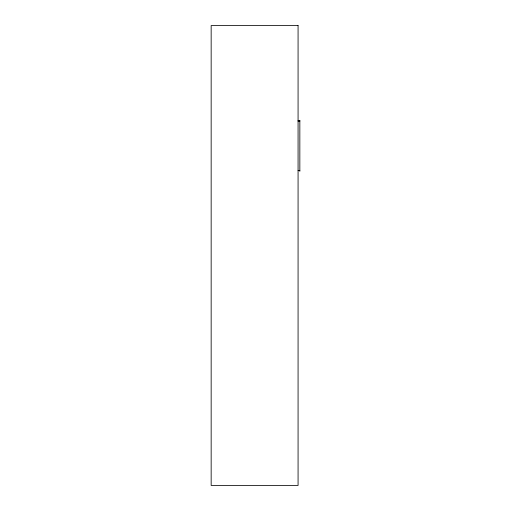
<?xml version="1.0" encoding="UTF-8"?>
<svg xmlns="http://www.w3.org/2000/svg" width="511" height="511" viewBox="0 0 511 511"><rect width="100%" height="100%" fill="white"/><g stroke="black" fill="none" stroke-linecap="round" stroke-linejoin="round"><path stroke-width="0.77" d="M298.073 120.475L299.842 120.475M298.073 121.12L299.842 121.12M298.073 170.642L299.842 170.642M299.842 120.411L299.842 171.319M298.073 25.55L211.158 25.55L211.158 485.45L298.073 485.45L298.073 25.55"/></g></svg>
